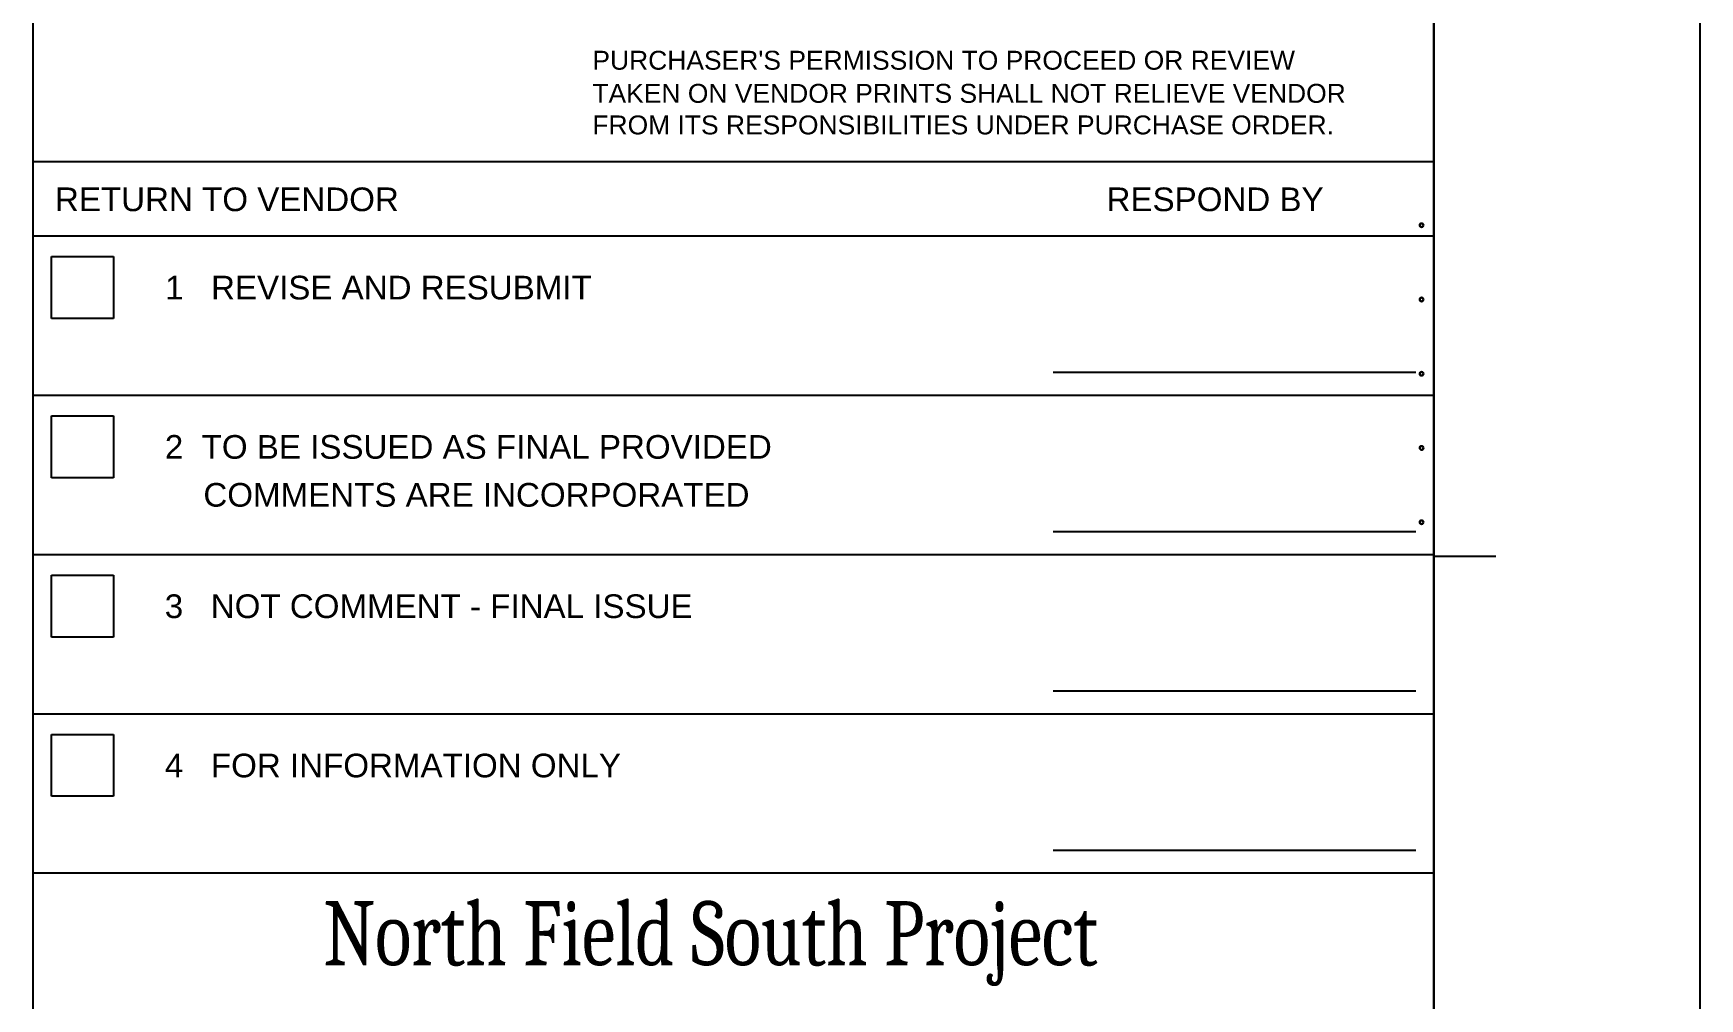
# Model space of a CAD drawing. Header units: millimetres. Extents: x -122 to 473, y -100 to 321.
# Drawn here: x 378.5 to 472.7, y 20.4 to 75 of the extents above; entities that cross this region are included whole.
import ezdxf

# ---------------------------------------------------------------- set-up
doc = ezdxf.new("R2010")
doc.units = ezdxf.units.MM
doc.styles.add('Arial', font='ARIAL.TTF', dxfattribs={"height": 0.2})
doc.styles.add('Cambria Math', font='CAMBRIA.TTC', dxfattribs={"height": 0.2})

# ---------------------------------------------------------------- blocks, each defined once
blk = doc.blocks.new('Unknown-234528872-4356')
at = {"color": 7, "linetype": 'Continuous'}
for p, q in [((378.472, -84.801), (378.472, 105.41)), ((457.654, -84.661), (457.654, 105.41)), ((378.472, 67.75), (457.654, 67.75)), ((378.472, 63.545), (457.654, 63.545)), ((379.499, 62.375), (383.003, 62.375)), ((379.499, 58.87), (379.499, 62.375)), ((383.003, 62.375), (383.003, 58.87)), ((383.003, 58.87), (379.499, 58.87)), ((436.132, 55.824), (456.627, 55.824)), ((378.472, 54.533), (457.654, 54.533)), ((379.499, 53.363), (383.003, 53.363)), ((379.499, 49.858), (379.499, 53.363)), ((383.003, 53.363), (383.003, 49.858)), ((383.003, 49.858), (379.499, 49.858)), ((436.132, 46.812), (456.627, 46.812)), ((378.472, 45.521), (457.654, 45.521)), ((379.499, 44.35), (383.003, 44.35)), ((379.499, 40.846), (379.499, 44.35)), ((383.003, 44.35), (383.003, 40.846)), ((383.003, 40.846), (379.499, 40.846)), ((436.132, 37.8), (456.627, 37.8)), ((378.472, 36.509), (457.654, 36.509)), ((379.499, 35.338), (383.003, 35.338)), ((379.499, 31.834), (379.499, 35.338)), ((383.003, 35.338), (383.003, 31.834)), ((383.003, 31.834), (379.499, 31.834)), ((436.132, 28.788), (456.627, 28.788)), ((378.472, 27.496), (457.654, 27.497))]:
    blk.add_line(p, q, dxfattribs=at)
for centre in [(456.957, 64.14), (456.959, 64.14), (456.959, 64.14), (456.957, 59.94), (456.959, 59.94), (456.959, 59.94), (456.957, 55.74), (456.959, 55.741), (456.959, 55.74), (456.957, 51.54), (456.959, 51.541), (456.959, 51.54), (456.957, 47.34), (456.959, 47.341), (456.959, 47.34)]:
    blk.add_circle(centre, 0.105, dxfattribs=at)
for centre, start, end in [((456.957, 64.14), 0, 180), ((456.957, 64.14), 180, 0), ((456.959, 64.14), 0, 180), ((456.959, 64.14), 180, 0), ((456.957, 59.94), 0, 180), ((456.957, 59.94), 180, 0), ((456.959, 59.941), 0, 180), ((456.959, 59.941), 180, 0), ((456.957, 55.74), 0, 180), ((456.957, 55.74), 180, 0), ((456.959, 55.741), 0, 180), ((456.959, 55.741), 180, 0), ((456.957, 51.54), 0, 180), ((456.957, 51.54), 180, 0), ((456.959, 51.541), 0, 180), ((456.959, 51.541), 180, 0), ((456.957, 47.341), 0, 180), ((456.957, 47.341), 180, 0), ((456.959, 47.341), 0, 180), ((456.959, 47.341), 180, 0)]:
    blk.add_arc(centre, 0.105, start, end, dxfattribs=at)
at = {"color": 7, "linetype": 'Continuous', "style": 'Arial'}
for s, p in [("PURCHASER'S PERMISSION TO PROCEED OR REVIEW", (410.078, 72.94)), ('TAKEN ON VENDOR PRINTS SHALL NOT RELIEVE VENDOR', (410.078, 71.068)), ('FROM ITS RESPONSIBILITIES UNDER PURCHASE ORDER.', (410.078, 69.28))]:
    blk.add_text(s, height=1.06969, dxfattribs=at).set_placement(p)
at = {"color": 7, "linetype": 'Continuous'}
for s, height, style, width, p in [('RETURN TO VENDOR', 1.3388, 'Arial', 1.000637, (379.696, 64.938)), ('RESPOND BY', 1.3388, 'Arial', 1.000637, (439.148, 64.938)), ('1   REVISE AND RESUBMIT', 1.3388, 'Arial', 1.000637, (385.92, 59.944)), ('2  TO BE ISSUED AS FINAL PROVIDED', 1.3388, 'Arial', 1.000637, (385.907, 50.932)), ('    COMMENTS ARE INCORPORATED', 1.3388, 'Arial', 1.000637, (386.006, 48.22)), ('3   NOT COMMENT - FINAL ISSUE', 1.3388, 'Arial', 1.000637, (385.903, 41.919)), ('4   FOR INFORMATION ONLY', 1.3388, 'Arial', 1.000637, (385.911, 32.907)), ('North Field South Project', 3.63329, 'Cambria Math', 0.777778, (394.865, 22.271))]:
    blk.add_text(s, height=height, dxfattribs=dict(at, style=style, width=width)).set_placement(p)
blk = doc.blocks.new('Unknown-234528872-4363')
at = {"color": 7, "linetype": 'Continuous'}
for p, q in [((472.679, 320.882), (472.679, -99.824)), ((457.643, 305.859), (457.643, -84.801)), ((457.643, 107.034), (457.643, -84.801)), ((457.643, 45.415), (461.161, 45.415))]:
    blk.add_line(p, q, dxfattribs=at)

msp = doc.modelspace()

# ---------------------------------------------------------------- block references
for name in ['Unknown-234528872-4363', 'Unknown-234528872-4356']:
    msp.add_blockref(name, (0, 0))

doc.saveas('drawing.dxf')
